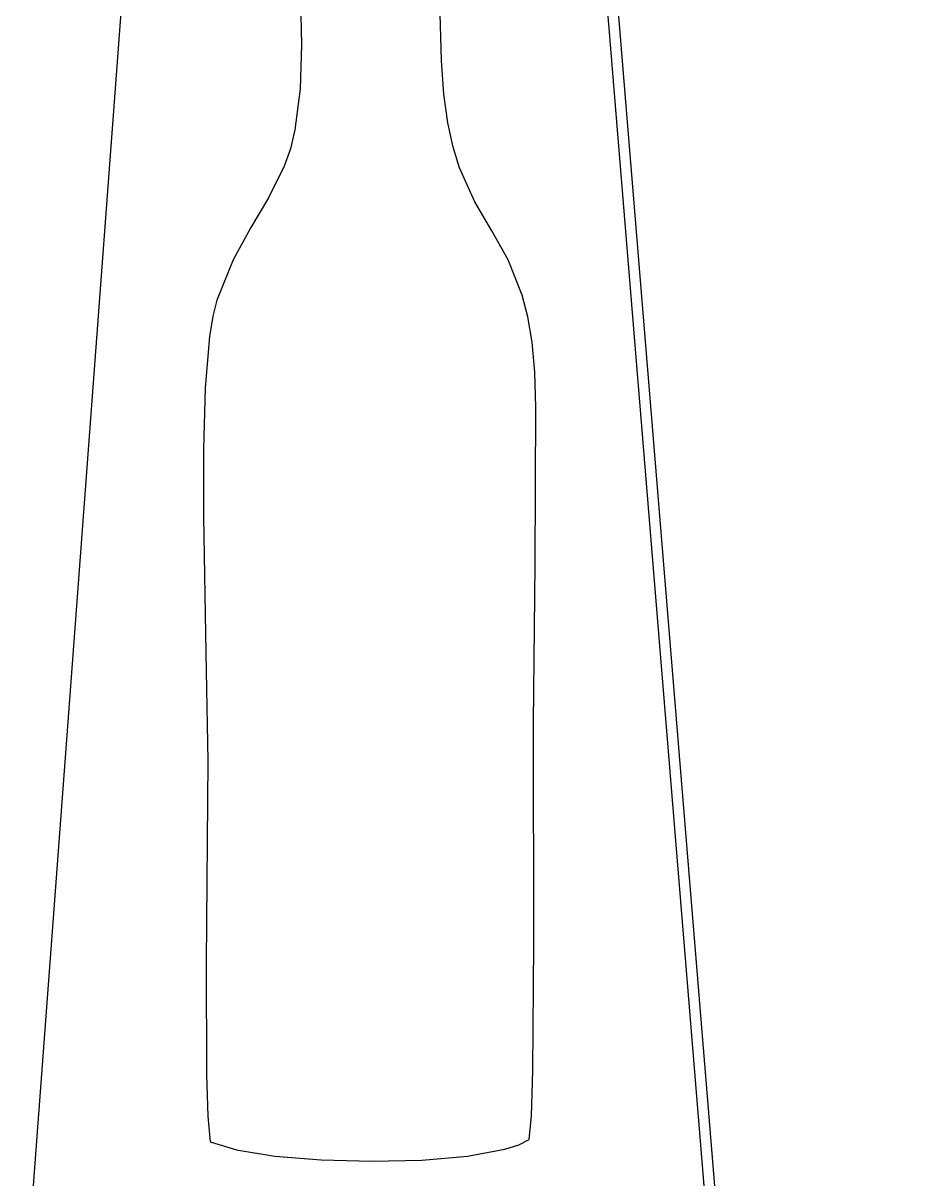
# Model space of a CAD drawing. Extents: x -1652 to 1470, y -458 to 1785.
# Drawn here: x -1627.9 to -1524, y 993.4 to 1126.6 of the extents above; entities that cross this region are included whole.
import ezdxf

# ---------------------------------------------------------------- set-up
doc = ezdxf.new("R2010")
doc.units = 0
doc.layers.add('LAYER_1', color=7, linetype='CONTINUOUS')

msp = doc.modelspace()

# ---------------------------------------------------------------- linework, layer by layer
at = {"layer": 'LAYER_1', "color": 240}
for points in [[(-1604.7413, 1243.1271), (-1572.8913, 1243.4021), (-1571.3163, 1243.1771), (-1570.3913, 1242.4021), (-1569.9163, 1241.2271), (-1569.7413, 1239.7521), (-1548.1163, 976.7021), (-1548.1163, 923.4021), (-1627.8913, 923.4021), (-1627.8913, 976.7021), (-1608.2413, 1239.3771), (-1607.8663, 1240.8521), (-1607.1913, 1241.9771), (-1606.1663, 1242.7521), (-1604.7413, 1243.1271)], [(-1507.8163, 923.6771), (-1539.6413, 923.4021), (-1541.2163, 923.6271), (-1542.1413, 924.4021), (-1542.6163, 925.5771), (-1542.7913, 927.0521), (-1564.3913, 1190.1271), (-1564.3913, 1243.4021), (-1484.6663, 1243.4021), (-1484.6663, 1190.1271), (-1504.2913, 927.4271), (-1504.6663, 925.9521), (-1505.3413, 924.8271), (-1506.3913, 924.0521), (-1507.8163, 923.6771)]]:
    msp.add_lwpolyline(points, close=True, dxfattribs=at)
msp.add_lwpolyline([(-1595.9163, 1129.2771), (-1595.8163, 1124.0771), (-1595.9663, 1119.0021), (-1596.5663, 1114.2771), (-1597.0913, 1112.1021), (-1597.7913, 1110.1021), (-1599.6163, 1106.452), (-1601.6413, 1103.0521), (-1603.6913, 1099.302), (-1605.5663, 1094.6771), (-1606.0413, 1092.8271), (-1606.4163, 1090.4771), (-1606.9163, 1084.5771), (-1607.1163, 1077.477), (-1607.1163, 1069.6771), (-1606.8163, 1054.0271), (-1606.5913, 1041.5771), (-1606.7913, 1018.2771), (-1606.7413, 1005.4021), (-1606.5913, 1000.6271), (-1606.3163, 997.6771), (-1603.3163, 996.7271), (-1598.8913, 996.0271), (-1593.5413, 995.5771), (-1587.7163, 995.4271), (-1581.9413, 995.5521), (-1576.6663, 996.0271), (-1572.3663, 996.8021), (-1570.7663, 997.3271), (-1569.5663, 997.9521), (-1569.3163, 1000.677), (-1569.1663, 1005.8521), (-1569.0413, 1020.4521), (-1569.0663, 1046.0021), (-1568.8663, 1064.1521), (-1568.8163, 1082.3271), (-1568.9163, 1086.3521), (-1569.2413, 1089.8021), (-1569.7413, 1092.7271), (-1570.3663, 1095.2271), (-1571.9913, 1099.302), (-1573.8913, 1102.6521), (-1575.8163, 1105.9771), (-1577.5913, 1109.9021), (-1578.3163, 1112.3021), (-1578.9413, 1115.1021), (-1579.4163, 1118.4021), (-1579.6913, 1122.2771), (-1579.8163, 1127.6521)], dxfattribs=at)

doc.saveas('drawing.dxf')
